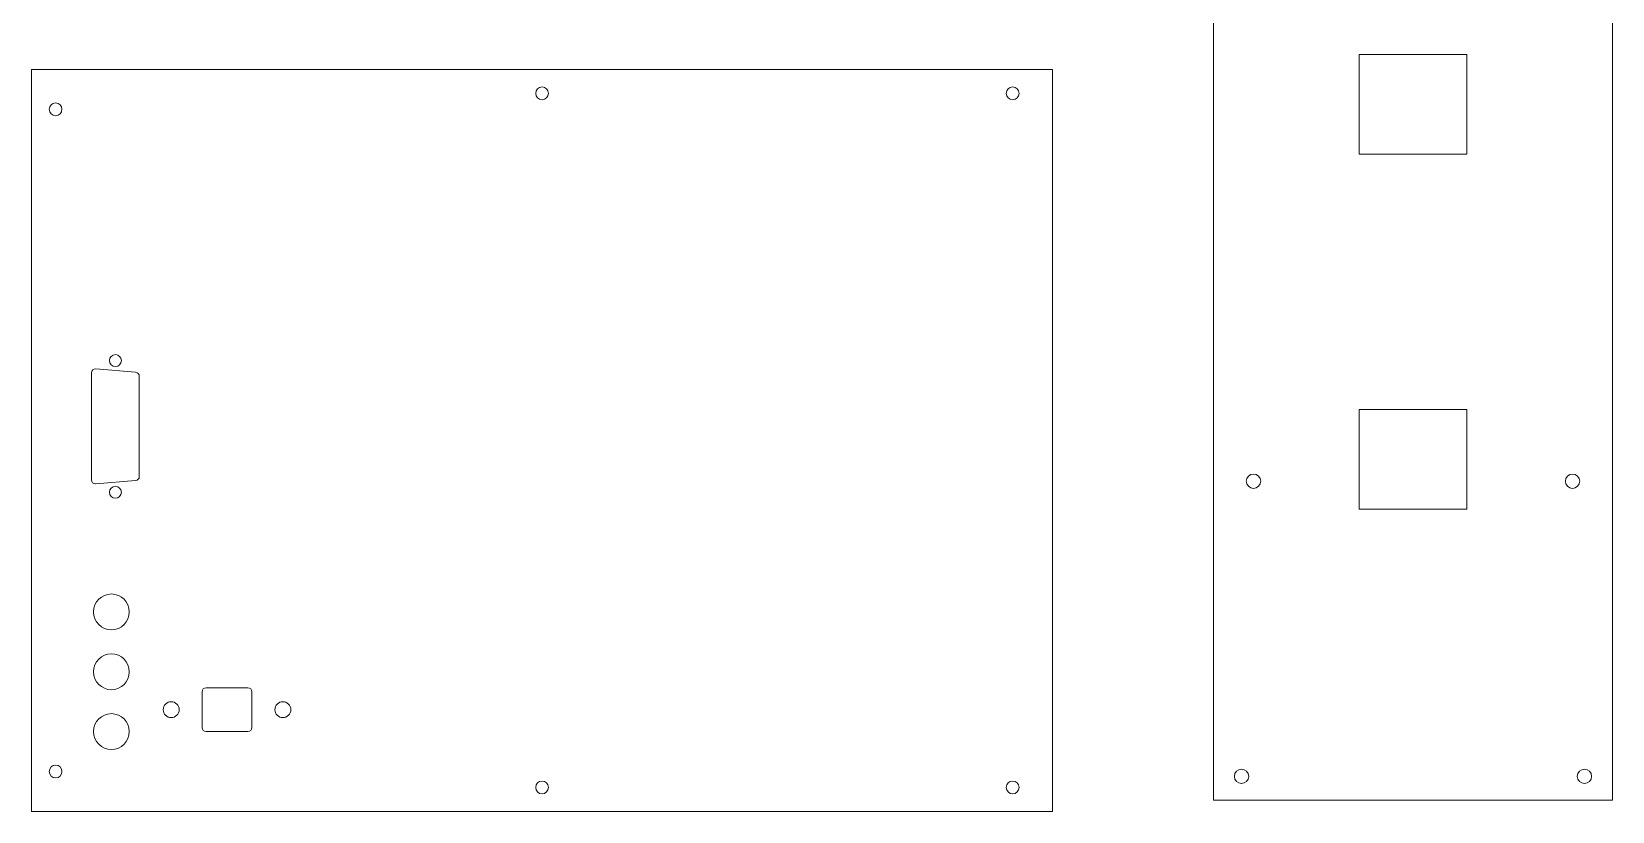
# Model space of a CAD drawing. Header units: inches. Extents: x 51 to 528, y 623 to 1131.
# Drawn here: x 52.6 to 449, y 623.1 to 818.5 of the extents above; entities that cross this region are included whole.
import ezdxf

# ---------------------------------------------------------------- set-up
doc = ezdxf.new("R2010")
doc.units = ezdxf.units.IN
doc.header["$MEASUREMENT"] = 0

# ---------------------------------------------------------------- blocks, each defined once
blk = doc.blocks.new('block 90')
at = {"color": 7, "lineweight": 5, "true_color": 0xffffff}
blk.add_open_spline([(72.12, 736.05), (72.12, 736.88), (72.79, 737.55), (73.62, 737.55), (74.45, 737.55), (75.12, 736.88), (75.12, 736.05), (75.12, 735.23), (74.45, 734.55), (73.62, 734.55), (72.79, 734.55), (72.12, 735.23), (72.12, 736.05), (72.12, 736.05), (72.12, 736.05), (72.12, 736.05)], degree=3, knots=[0, 0, 0, 0, 1, 1, 1, 2, 2, 2, 3, 3, 3, 4, 4, 4, 5, 5, 5, 5], dxfattribs=at)
blk = doc.blocks.new('block 91')
at = {"color": 7, "lineweight": 5, "true_color": 0xffffff}
blk.add_open_spline([(72.12, 703.05), (72.12, 703.88), (72.79, 704.55), (73.62, 704.55), (74.45, 704.55), (75.12, 703.88), (75.12, 703.05), (75.12, 702.23), (74.45, 701.55), (73.62, 701.55), (72.79, 701.55), (72.12, 702.23), (72.12, 703.05), (72.12, 703.05), (72.12, 703.05), (72.12, 703.05)], degree=3, knots=[0, 0, 0, 0, 1, 1, 1, 2, 2, 2, 3, 3, 3, 4, 4, 4, 5, 5, 5, 5], dxfattribs=at)
blk = doc.blocks.new('block 92')
at = {"color": 7, "lineweight": 5, "true_color": 0xffffff}
blk.add_lwpolyline([(67.62, 732.97), (67.62, 706.14)], dxfattribs=at)
blk = doc.blocks.new('block 93')
at = {"color": 7, "lineweight": 5, "true_color": 0xffffff}
blk.add_open_spline([(68.7, 733.96), (68.15, 734.01), (67.67, 733.6), (67.62, 733.05), (67.62, 733.02), (67.62, 733), (67.62, 732.97)], degree=3, knots=[0, 0, 0, 0, 1, 1, 1, 2, 2, 2, 2], dxfattribs=at)
blk = doc.blocks.new('block 94')
at = {"color": 7, "lineweight": 5, "true_color": 0xffffff}
blk.add_lwpolyline([(78.7, 733.13), (68.7, 733.96)], dxfattribs=at)
blk = doc.blocks.new('block 95')
at = {"color": 7, "lineweight": 5, "true_color": 0xffffff}
blk.add_open_spline([(79.62, 732.13), (79.62, 732.65), (79.22, 733.09), (78.7, 733.13)], degree=3, dxfattribs=at)
blk = doc.blocks.new('block 96')
at = {"color": 7, "lineweight": 5, "true_color": 0xffffff}
blk.add_lwpolyline([(79.62, 706.98), (79.62, 732.13)], dxfattribs=at)
blk = doc.blocks.new('block 97')
at = {"color": 7, "lineweight": 5, "true_color": 0xffffff}
blk.add_open_spline([(78.7, 705.98), (79.22, 706.02), (79.62, 706.45), (79.62, 706.98)], degree=3, dxfattribs=at)
blk = doc.blocks.new('block 98')
at = {"color": 7, "lineweight": 5, "true_color": 0xffffff}
blk.add_lwpolyline([(68.7, 705.15), (78.7, 705.98)], dxfattribs=at)
blk = doc.blocks.new('block 99')
at = {"color": 7, "lineweight": 5, "true_color": 0xffffff}
blk.add_open_spline([(67.62, 706.14), (67.62, 705.59), (68.06, 705.14), (68.62, 705.14), (68.64, 705.14), (68.67, 705.14), (68.7, 705.15)], degree=3, knots=[0, 0, 0, 0, 1, 1, 1, 2, 2, 2, 2], dxfattribs=at)
blk = doc.blocks.new('block 100')
at = {"color": 7, "lineweight": 5, "true_color": 0xffffff}
blk.add_open_spline([(68.12, 643.05), (68.12, 645.54), (70.13, 647.55), (72.62, 647.55), (75.1, 647.55), (77.12, 645.54), (77.12, 643.05), (77.12, 640.57), (75.1, 638.55), (72.62, 638.55), (70.13, 638.55), (68.12, 640.57), (68.12, 643.05), (68.12, 643.05), (68.12, 643.05), (68.12, 643.05)], degree=3, knots=[0, 0, 0, 0, 1, 1, 1, 2, 2, 2, 3, 3, 3, 4, 4, 4, 5, 5, 5, 5], dxfattribs=at)
blk = doc.blocks.new('block 101')
at = {"color": 7, "lineweight": 5, "true_color": 0xffffff}
blk.add_open_spline([(68.12, 658.05), (68.12, 660.54), (70.13, 662.55), (72.62, 662.55), (75.1, 662.55), (77.12, 660.54), (77.12, 658.05), (77.12, 655.57), (75.1, 653.55), (72.62, 653.55), (70.13, 653.55), (68.12, 655.57), (68.12, 658.05), (68.12, 658.05), (68.12, 658.05), (68.12, 658.05)], degree=3, knots=[0, 0, 0, 0, 1, 1, 1, 2, 2, 2, 3, 3, 3, 4, 4, 4, 5, 5, 5, 5], dxfattribs=at)
blk = doc.blocks.new('block 102')
at = {"color": 7, "lineweight": 5, "true_color": 0xffffff}
blk.add_open_spline([(68.12, 673.05), (68.12, 675.54), (70.13, 677.55), (72.62, 677.55), (75.1, 677.55), (77.12, 675.54), (77.12, 673.05), (77.12, 670.57), (75.1, 668.55), (72.62, 668.55), (70.13, 668.55), (68.12, 670.57), (68.12, 673.05), (68.12, 673.05), (68.12, 673.05), (68.12, 673.05)], degree=3, knots=[0, 0, 0, 0, 1, 1, 1, 2, 2, 2, 3, 3, 3, 4, 4, 4, 5, 5, 5, 5], dxfattribs=at)
blk = doc.blocks.new('block 103')
at = {"color": 7, "lineweight": 5, "true_color": 0xffffff}
blk.add_open_spline([(113.62, 648.55), (113.62, 649.66), (114.51, 650.55), (115.62, 650.55), (116.72, 650.55), (117.62, 649.66), (117.62, 648.55), (117.62, 647.45), (116.72, 646.55), (115.62, 646.55), (114.51, 646.55), (113.62, 647.45), (113.62, 648.55), (113.62, 648.55), (113.62, 648.55), (113.62, 648.55)], degree=3, knots=[0, 0, 0, 0, 1, 1, 1, 2, 2, 2, 3, 3, 3, 4, 4, 4, 5, 5, 5, 5], dxfattribs=at)
blk = doc.blocks.new('block 104')
at = {"color": 7, "lineweight": 5, "true_color": 0xffffff}
blk.add_open_spline([(85.62, 648.55), (85.62, 649.66), (86.51, 650.55), (87.62, 650.55), (88.72, 650.55), (89.62, 649.66), (89.62, 648.55), (89.62, 647.45), (88.72, 646.55), (87.62, 646.55), (86.51, 646.55), (85.62, 647.45), (85.62, 648.55), (85.62, 648.55), (85.62, 648.55), (85.62, 648.55)], degree=3, knots=[0, 0, 0, 0, 1, 1, 1, 2, 2, 2, 3, 3, 3, 4, 4, 4, 5, 5, 5, 5], dxfattribs=at)
blk = doc.blocks.new('block 105')
at = {"color": 7, "lineweight": 5, "true_color": 0xffffff}
blk.add_lwpolyline([(96.37, 643.05), (106.87, 643.05)], dxfattribs=at)
blk = doc.blocks.new('block 106')
at = {"color": 7, "lineweight": 5, "true_color": 0xffffff}
blk.add_open_spline([(95.37, 644.05), (95.37, 643.5), (95.81, 643.05), (96.37, 643.05)], degree=3, dxfattribs=at)
blk = doc.blocks.new('block 107')
at = {"color": 7, "lineweight": 5, "true_color": 0xffffff}
blk.add_lwpolyline([(95.37, 653.05), (95.37, 644.05)], dxfattribs=at)
blk = doc.blocks.new('block 108')
at = {"color": 7, "lineweight": 5, "true_color": 0xffffff}
blk.add_open_spline([(96.37, 654.05), (95.81, 654.05), (95.37, 653.61), (95.37, 653.05)], degree=3, dxfattribs=at)
blk = doc.blocks.new('block 109')
at = {"color": 7, "lineweight": 5, "true_color": 0xffffff}
blk.add_lwpolyline([(106.87, 654.05), (96.37, 654.05)], dxfattribs=at)
blk = doc.blocks.new('block 110')
at = {"color": 7, "lineweight": 5, "true_color": 0xffffff}
blk.add_open_spline([(107.87, 653.05), (107.87, 653.61), (107.42, 654.05), (106.87, 654.05)], degree=3, dxfattribs=at)
blk = doc.blocks.new('block 111')
at = {"color": 7, "lineweight": 5, "true_color": 0xffffff}
blk.add_lwpolyline([(107.87, 644.05), (107.87, 653.05)], dxfattribs=at)
blk = doc.blocks.new('block 112')
at = {"color": 7, "lineweight": 5, "true_color": 0xffffff}
blk.add_open_spline([(106.87, 643.05), (107.42, 643.05), (107.87, 643.5), (107.87, 644.05)], degree=3, dxfattribs=at)
blk = doc.blocks.new('block 113')
at = {"color": 7, "lineweight": 5, "true_color": 0xffffff}
blk.add_open_spline([(57.02, 633.05), (57.02, 633.94), (57.73, 634.65), (58.62, 634.65), (59.5, 634.65), (60.22, 633.94), (60.22, 633.05), (60.22, 632.17), (59.5, 631.45), (58.62, 631.45), (57.73, 631.45), (57.02, 632.17), (57.02, 633.05), (57.02, 633.05), (57.02, 633.05), (57.02, 633.05)], degree=3, knots=[0, 0, 0, 0, 1, 1, 1, 2, 2, 2, 3, 3, 3, 4, 4, 4, 5, 5, 5, 5], dxfattribs=at)
blk = doc.blocks.new('block 114')
at = {"color": 7, "lineweight": 5, "true_color": 0xffffff}
blk.add_open_spline([(179.02, 629.05), (179.02, 629.94), (179.73, 630.65), (180.62, 630.65), (181.5, 630.65), (182.22, 629.94), (182.22, 629.05), (182.22, 628.17), (181.5, 627.45), (180.62, 627.45), (179.73, 627.45), (179.02, 628.17), (179.02, 629.05), (179.02, 629.05), (179.02, 629.05), (179.02, 629.05)], degree=3, knots=[0, 0, 0, 0, 1, 1, 1, 2, 2, 2, 3, 3, 3, 4, 4, 4, 5, 5, 5, 5], dxfattribs=at)
blk = doc.blocks.new('block 115')
at = {"color": 7, "lineweight": 5, "true_color": 0xffffff}
blk.add_open_spline([(297.02, 629.05), (297.02, 629.94), (297.73, 630.65), (298.62, 630.65), (299.5, 630.65), (300.22, 629.94), (300.22, 629.05), (300.22, 628.17), (299.5, 627.45), (298.62, 627.45), (297.73, 627.45), (297.02, 628.17), (297.02, 629.05), (297.02, 629.05), (297.02, 629.05), (297.02, 629.05)], degree=3, knots=[0, 0, 0, 0, 1, 1, 1, 2, 2, 2, 3, 3, 3, 4, 4, 4, 5, 5, 5, 5], dxfattribs=at)
blk = doc.blocks.new('block 116')
at = {"color": 7, "lineweight": 5, "true_color": 0xffffff}
blk.add_open_spline([(297.02, 803.05), (297.02, 803.94), (297.73, 804.65), (298.62, 804.65), (299.5, 804.65), (300.22, 803.94), (300.22, 803.05), (300.22, 802.17), (299.5, 801.45), (298.62, 801.45), (297.73, 801.45), (297.02, 802.17), (297.02, 803.05), (297.02, 803.05), (297.02, 803.05), (297.02, 803.05)], degree=3, knots=[0, 0, 0, 0, 1, 1, 1, 2, 2, 2, 3, 3, 3, 4, 4, 4, 5, 5, 5, 5], dxfattribs=at)
blk = doc.blocks.new('block 117')
at = {"color": 7, "lineweight": 5, "true_color": 0xffffff}
blk.add_open_spline([(179.02, 803.05), (179.02, 803.94), (179.73, 804.65), (180.62, 804.65), (181.5, 804.65), (182.22, 803.94), (182.22, 803.05), (182.22, 802.17), (181.5, 801.45), (180.62, 801.45), (179.73, 801.45), (179.02, 802.17), (179.02, 803.05), (179.02, 803.05), (179.02, 803.05), (179.02, 803.05)], degree=3, knots=[0, 0, 0, 0, 1, 1, 1, 2, 2, 2, 3, 3, 3, 4, 4, 4, 5, 5, 5, 5], dxfattribs=at)
blk = doc.blocks.new('block 118')
at = {"color": 7, "lineweight": 5, "true_color": 0xffffff}
blk.add_open_spline([(57.02, 799.05), (57.02, 799.94), (57.73, 800.65), (58.62, 800.65), (59.5, 800.65), (60.22, 799.94), (60.22, 799.05), (60.22, 798.17), (59.5, 797.45), (58.62, 797.45), (57.73, 797.45), (57.02, 798.17), (57.02, 799.05), (57.02, 799.05), (57.02, 799.05), (57.02, 799.05)], degree=3, knots=[0, 0, 0, 0, 1, 1, 1, 2, 2, 2, 3, 3, 3, 4, 4, 4, 5, 5, 5, 5], dxfattribs=at)
blk = doc.blocks.new('block 119')
at = {"color": 1, "lineweight": 5, "true_color": 0xff0000}
blk.add_lwpolyline([(52.62, 809.05), (52.62, 623.05)], dxfattribs=at)
blk = doc.blocks.new('block 120')
at = {"color": 1, "lineweight": 5, "true_color": 0xff0000}
blk.add_lwpolyline([(52.62, 623.05), (308.62, 623.05)], dxfattribs=at)
blk = doc.blocks.new('block 121')
at = {"color": 1, "lineweight": 5, "true_color": 0xff0000}
blk.add_lwpolyline([(308.62, 623.05), (308.62, 809.05)], dxfattribs=at)
blk = doc.blocks.new('block 122')
at = {"color": 1, "lineweight": 5, "true_color": 0xff0000}
blk.add_lwpolyline([(308.62, 809.05), (52.62, 809.05)], dxfattribs=at)
blk = doc.blocks.new('block 144')
at = {"color": 1, "lineweight": 5, "true_color": 0xff0000}
blk.add_lwpolyline([(412.52, 698.83), (412.52, 723.83)], dxfattribs=at)
blk = doc.blocks.new('block 145')
at = {"color": 1, "lineweight": 5, "true_color": 0xff0000}
blk.add_lwpolyline([(385.52, 698.83), (412.52, 698.83)], dxfattribs=at)
blk = doc.blocks.new('block 146')
at = {"color": 1, "lineweight": 5, "true_color": 0xff0000}
blk.add_lwpolyline([(385.52, 723.83), (385.52, 698.83)], dxfattribs=at)
blk = doc.blocks.new('block 147')
at = {"color": 1, "lineweight": 5, "true_color": 0xff0000}
blk.add_lwpolyline([(412.52, 723.83), (385.52, 723.83)], dxfattribs=at)
blk = doc.blocks.new('block 148')
at = {"color": 1, "lineweight": 5, "true_color": 0xff0000}
blk.add_lwpolyline([(412.52, 787.83), (412.52, 812.83)], dxfattribs=at)
blk = doc.blocks.new('block 149')
at = {"color": 1, "lineweight": 5, "true_color": 0xff0000}
blk.add_lwpolyline([(385.52, 787.83), (412.52, 787.83)], dxfattribs=at)
blk = doc.blocks.new('block 150')
at = {"color": 1, "lineweight": 5, "true_color": 0xff0000}
blk.add_lwpolyline([(385.52, 812.83), (385.52, 787.83)], dxfattribs=at)
blk = doc.blocks.new('block 151')
at = {"color": 1, "lineweight": 5, "true_color": 0xff0000}
blk.add_lwpolyline([(412.52, 812.83), (385.52, 812.83)], dxfattribs=at)
blk = doc.blocks.new('block 152')
at = {"color": 7, "lineweight": 5, "true_color": 0xffffff}
blk.add_open_spline([(442.02, 630.03), (441.02, 630.03), (440.22, 630.84), (440.22, 631.83), (440.22, 632.83), (441.02, 633.63), (442.02, 633.63), (443.01, 633.63), (443.82, 632.83), (443.82, 631.83), (443.82, 630.84), (443.01, 630.03), (442.02, 630.03), (442.02, 630.03), (442.02, 630.03), (442.02, 630.03)], degree=3, knots=[0, 0, 0, 0, 1, 1, 1, 2, 2, 2, 3, 3, 3, 4, 4, 4, 5, 5, 5, 5], dxfattribs=at)
blk = doc.blocks.new('block 153')
at = {"color": 7, "lineweight": 5, "true_color": 0xffffff}
blk.add_open_spline([(439.02, 704.03), (438.02, 704.03), (437.22, 704.84), (437.22, 705.83), (437.22, 706.83), (438.02, 707.63), (439.02, 707.63), (440.01, 707.63), (440.82, 706.83), (440.82, 705.83), (440.82, 704.84), (440.01, 704.03), (439.02, 704.03), (439.02, 704.03), (439.02, 704.03), (439.02, 704.03)], degree=3, knots=[0, 0, 0, 0, 1, 1, 1, 2, 2, 2, 3, 3, 3, 4, 4, 4, 5, 5, 5, 5], dxfattribs=at)
blk = doc.blocks.new('block 156')
at = {"color": 7, "lineweight": 5, "true_color": 0xffffff}
blk.add_open_spline([(359.02, 704.03), (358.02, 704.03), (357.22, 704.84), (357.22, 705.83), (357.22, 706.83), (358.02, 707.63), (359.02, 707.63), (360.01, 707.63), (360.82, 706.83), (360.82, 705.83), (360.82, 704.84), (360.01, 704.03), (359.02, 704.03), (359.02, 704.03), (359.02, 704.03), (359.02, 704.03)], degree=3, knots=[0, 0, 0, 0, 1, 1, 1, 2, 2, 2, 3, 3, 3, 4, 4, 4, 5, 5, 5, 5], dxfattribs=at)
blk = doc.blocks.new('block 157')
at = {"color": 7, "lineweight": 5, "true_color": 0xffffff}
blk.add_open_spline([(356.02, 630.03), (355.02, 630.03), (354.22, 630.84), (354.22, 631.83), (354.22, 632.83), (355.02, 633.63), (356.02, 633.63), (357.01, 633.63), (357.82, 632.83), (357.82, 631.83), (357.82, 630.84), (357.01, 630.03), (356.02, 630.03), (356.02, 630.03), (356.02, 630.03), (356.02, 630.03)], degree=3, knots=[0, 0, 0, 0, 1, 1, 1, 2, 2, 2, 3, 3, 3, 4, 4, 4, 5, 5, 5, 5], dxfattribs=at)
blk = doc.blocks.new('block 158')
at = {"color": 1, "lineweight": 5, "true_color": 0xff0000}
blk.add_lwpolyline([(349.02, 625.83), (449.02, 625.83)], dxfattribs=at)
blk = doc.blocks.new('block 159')
at = {"color": 1, "lineweight": 5, "true_color": 0xff0000}
blk.add_lwpolyline([(449.02, 625.83), (449.02, 875.83)], dxfattribs=at)
blk = doc.blocks.new('block 161')
at = {"color": 1, "lineweight": 5, "true_color": 0xff0000}
blk.add_lwpolyline([(349.02, 875.83), (349.02, 625.83)], dxfattribs=at)

msp = doc.modelspace()

# ---------------------------------------------------------------- block references
for name in ['block 161', 'block 159', 'block 150', 'block 151', 'block 148', 'block 119', 'block 122', 'block 121', 'block 117', 'block 116', 'block 118', 'block 149', 'block 90', 'block 93', 'block 94', 'block 92', 'block 95', 'block 96', 'block 146', 'block 147', 'block 144', 'block 99', 'block 98', 'block 97', 'block 156', 'block 153', 'block 91', 'block 145', 'block 102', 'block 101', 'block 104', 'block 108', 'block 107', 'block 109', 'block 110', 'block 111', 'block 103', 'block 100', 'block 106', 'block 105', 'block 112', 'block 113', 'block 114', 'block 115', 'block 157', 'block 152', 'block 120', 'block 158']:
    msp.add_blockref(name, (0, 0))

doc.saveas('drawing.dxf')
